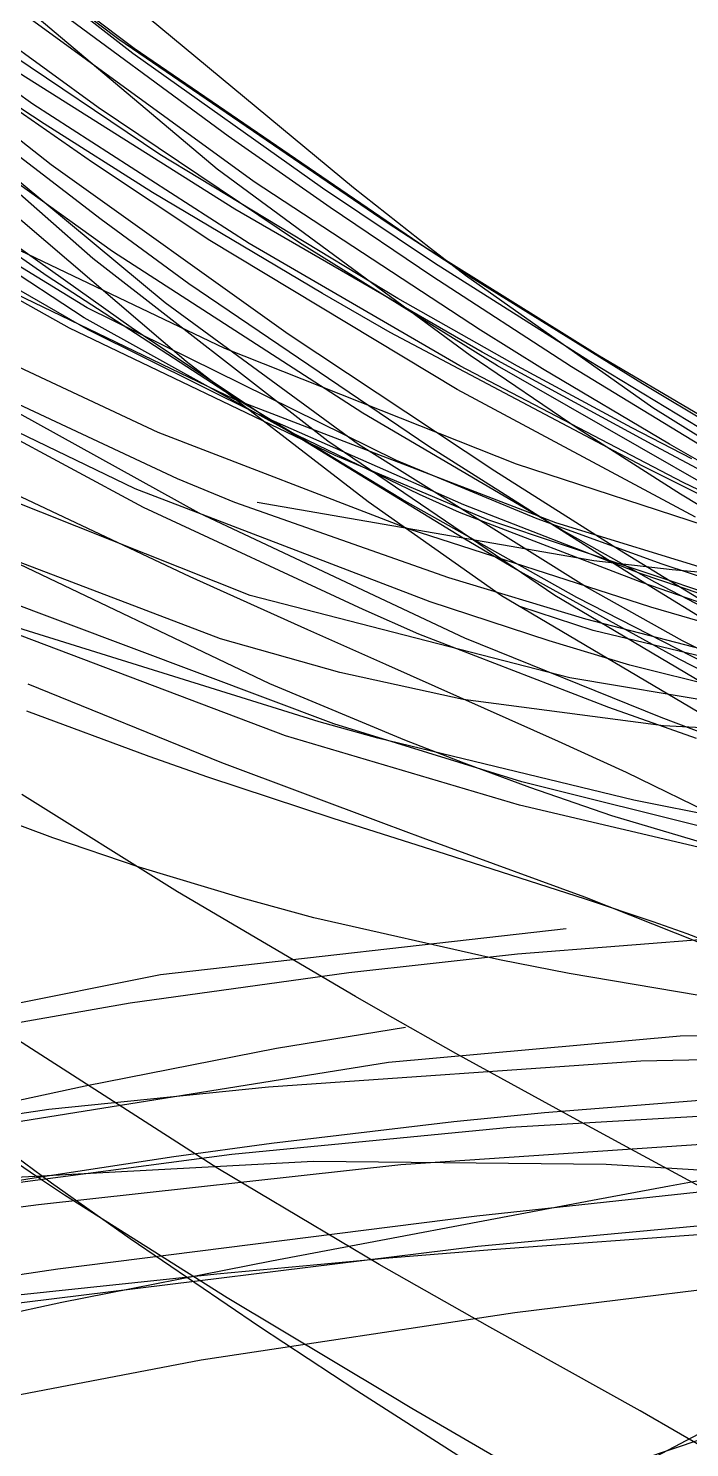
# Model space of a CAD drawing. Header units: metres. Extents: x -233 to 379, y -58 to 1087.
# Drawn here: x 309.38 to 332.49, y 752.67 to 802.29 of the extents above; entities that cross this region are included whole.
import ezdxf

# ---------------------------------------------------------------- set-up
doc = ezdxf.new("R2010")
doc.units = ezdxf.units.M

msp = doc.modelspace()

# ---------------------------------------------------------------- linework, layer by layer
for p, q in [((312.542, 801.908, -1197.043), (302.037, 809.844, -1197.312)), ((316.366, 798.531, -1189.828), (304.091, 807.576, -1186.155)), ((311.818, 799.525, -1201.772), (301.565, 807.016, -1202.668)), ((315.982, 797.371, -1195.167), (305.142, 806.533, -1194.678)), ((310.179, 797.519, -1180.87), (300.219, 805.382, -1178.682)), ((313.028, 801.419, -1191.082), (307.454, 805.763, -1190.361)), ((320.739, 796.716, -1197.319), (311.464, 804.419, -1198.262)), ((317.275, 796.93, -1196.809), (307.122, 804.324, -1197.428)), ((313.981, 797.881, -1184.928), (305.662, 803.474, -1182.079)), ((309.54, 799.647, -1185.226), (304.523, 803.192, -1183.559)), ((316.603, 795.971, -1189.108), (305.007, 803.283, -1185.364)), ((313.084, 801.591, -1197.869), (311.486, 802.796, -1198.026)), ((321.924, 795.494, -1196.852), (312.542, 801.908, -1197.043)), ((311.638, 794.253, -1198.885), (303.268, 801.599, -1198.965)), ((319.656, 796.704, -1192.373), (313.028, 801.419, -1191.082)), ((323.253, 794.634, -1196.952), (313.084, 801.591, -1197.869)), ((309.932, 798.956, -1185.658), (306.836, 800.995, -1184.734)), ((314.159, 792.693, -1201.416), (304.606, 800.649, -1202.235)), ((311.472, 791.759, -1188.669), (297.426, 799.84, -1186.746)), ((311.929, 795.612, -1179.706), (306.419, 799.841, -1178.362)), ((311.619, 797.601, -1186.303), (308.407, 799.838, -1185.805)), ((317.104, 794.772, -1188.199), (309.54, 799.647, -1185.226)), ((318.861, 794.792, -1201.186), (311.818, 799.525, -1201.772)), ((312.325, 794.493, -1184.725), (305.958, 799.056, -1182.729)), ((313.721, 796.558, -1186.913), (309.932, 798.956, -1185.658)), ((319.934, 796.033, -1191.061), (316.366, 798.531, -1189.828)), ((322.289, 792.847, -1188.413), (313.981, 797.881, -1184.928)), ((312.973, 791.832, -1205.741), (305.122, 797.416, -1205.941)), ((318.463, 791.598, -1183.435), (310.179, 797.519, -1180.87)), ((315.726, 794.878, -1187.069), (311.619, 797.601, -1186.303)), ((310.035, 793.63, -1195.91), (305.223, 796.99, -1196.213)), ((324.816, 790.861, -1195.994), (315.982, 797.371, -1195.167)), ((325.185, 791.741, -1196.405), (317.275, 796.93, -1196.809)), ((316.243, 791.097, -1199.957), (304.272, 796.823, -1195.598)), ((311.337, 792.17, -1195.745), (304.574, 796.589, -1192.489)), ((319.663, 793.02, -1189.178), (313.721, 796.558, -1186.913)), ((323.575, 794.083, -1193.343), (319.656, 796.704, -1192.373)), ((323.432, 794.603, -1197.062), (320.739, 796.716, -1197.319)), ((314.901, 790.651, -1200.748), (308.377, 796.217, -1200.801)), ((325.243, 790.978, -1192.548), (316.603, 795.971, -1189.108)), ((323.479, 793.63, -1192.396), (319.934, 796.033, -1191.061)), ((316.596, 789.314, -1203.195), (303.264, 795.746, -1199.074)), ((310.814, 791.812, -1191.216), (303.904, 795.689, -1190.274)), ((314.995, 793.364, -1180.581), (311.929, 795.612, -1179.706)), ((324.926, 793.537, -1196.803), (321.924, 795.494, -1196.852)), ((311.44, 792.527, -1196.633), (307.262, 795.084, -1194.423)), ((313.923, 788.165, -1202.686), (300.176, 794.594, -1198.091)), ((321.066, 788.844, -1188.226), (312.325, 794.493, -1184.725)), ((324.369, 789.674, -1189.257), (315.726, 794.878, -1187.069)), ((324.462, 790.49, -1191.566), (317.104, 794.772, -1188.199)), ((325.782, 790.491, -1200.638), (318.861, 794.792, -1201.186)), ((329.284, 790.873, -1196.466), (323.253, 794.634, -1196.952)), ((324.664, 793.657, -1196.947), (323.432, 794.603, -1197.062)), ((319.847, 787.864, -1198.96), (311.638, 794.253, -1198.885)), ((328.964, 790.675, -1195.014), (323.575, 794.083, -1193.343)), ((316.676, 789.314, -1195.538), (310.035, 793.63, -1195.91)), ((328.361, 790.456, -1194.437), (323.479, 793.63, -1192.396)), ((331.2, 789.023, -1196.415), (324.664, 793.657, -1196.947)), ((330.844, 789.87, -1196.734), (324.926, 793.537, -1196.803)), ((323.375, 787.677, -1183.674), (314.995, 793.364, -1180.581)), ((322.03, 791.662, -1190.153), (319.663, 793.02, -1189.178)), ((314.594, 786.545, -1208.192), (301.605, 792.62, -1201.3)), ((322.244, 787.19, -1203.376), (311.44, 792.527, -1196.633)), ((320.924, 787.741, -1200.847), (314.159, 792.693, -1201.416)), ((326.472, 790.48, -1190.374), (322.289, 792.847, -1188.413)), ((318.422, 788.231, -1199.787), (311.337, 792.17, -1195.745)), ((320.108, 787.361, -1192.876), (310.814, 791.812, -1191.216)), ((317.396, 788.802, -1189.688), (311.472, 791.759, -1188.669)), ((317.74, 788.66, -1205.671), (312.973, 791.832, -1205.741)), ((325.689, 786.812, -1186.27), (318.463, 791.598, -1183.435)), ((330.861, 786.988, -1194.395), (322.03, 791.662, -1190.153)), ((327.352, 790.387, -1196.306), (325.185, 791.741, -1196.405)), ((326.441, 787.055, -1204.206), (316.243, 791.097, -1199.957)), ((331.309, 787.676, -1195.305), (325.243, 790.978, -1192.548)), ((321.26, 785.738, -1200.758), (314.901, 790.651, -1200.748)), ((332.264, 786.412, -1195.625), (324.462, 790.49, -1191.566)), ((328.633, 788.27, -1196.476), (324.816, 790.861, -1195.994)), ((333.218, 786.235, -1200.064), (325.782, 790.491, -1200.638)), ((330.477, 788.332, -1192.405), (326.472, 790.48, -1190.374)), ((336.217, 785.668, -1198.278), (328.361, 790.456, -1194.437)), ((335.309, 786.817, -1197.475), (328.964, 790.675, -1195.014)), ((332.888, 788.753, -1196.2), (329.284, 790.873, -1196.466)), ((313.411, 785.548, -1194.727), (304.815, 790.166, -1195.479)), ((331.788, 787.762, -1196.136), (327.352, 790.387, -1196.306)), ((313.119, 786.192, -1204.857), (305.728, 789.756, -1201.658)), ((315.355, 785.346, -1195.272), (307.409, 789.741, -1195.875)), ((332.698, 785.209, -1192.078), (324.369, 789.674, -1189.257)), ((333.314, 788.384, -1196.714), (330.844, 789.87, -1196.734)), ((327.813, 785.004, -1207.116), (316.596, 789.314, -1203.195)), ((322.447, 785.825, -1195.256), (316.676, 789.314, -1195.538)), ((339.608, 783.803, -1195.919), (331.2, 789.023, -1196.415)), ((324.597, 785.636, -1191.189), (317.396, 788.802, -1189.688)), ((324.574, 784.468, -1205.662), (317.74, 788.66, -1205.671)), ((328.01, 784.76, -1191.56), (321.066, 788.844, -1188.226)), ((322.687, 784.789, -1205.967), (313.923, 788.165, -1202.686)), ((323.056, 785.996, -1202.735), (318.422, 788.231, -1199.787)), ((332.171, 786.014, -1197.018), (328.633, 788.27, -1196.476)), ((332.565, 787.25, -1193.514), (330.477, 788.332, -1192.405)), ((327.781, 782.471, -1199.235), (319.847, 787.864, -1198.96)), ((328.893, 782.76, -1200.229), (320.924, 787.741, -1200.847)), ((330.774, 782.993, -1187.106), (323.375, 787.677, -1183.674)), ((333.101, 786.725, -1196.164), (331.309, 787.676, -1195.305)), ((333.339, 786.874, -1196.083), (331.788, 787.762, -1196.136)), ((325.44, 785.108, -1194.015), (320.108, 787.361, -1192.876)), ((327.165, 785.148, -1206.738), (322.244, 787.19, -1203.376)), ((337.982, 783.288, -1209.474), (326.441, 787.055, -1204.206)), ((334.307, 785.259, -1196.208), (330.861, 786.988, -1194.395)), ((315.039, 783.123, -1185.511), (307.786, 786.537, -1186.459)), ((316.602, 785.713, -1209.307), (314.594, 786.545, -1208.192)), ((330.039, 784.054, -1188.234), (325.689, 786.812, -1186.27)), ((323.422, 782.241, -1209.918), (313.119, 786.192, -1204.857)), ((324.449, 785.367, -1203.659), (323.056, 785.996, -1202.735)), ((334.112, 784.827, -1197.351), (332.171, 786.014, -1197.018)), ((337.917, 783.699, -1198.821), (332.264, 786.412, -1195.625)), ((317.138, 782.471, -1218.444), (308.615, 785.859, -1214.158)), ((321.078, 781.971, -1194.164), (313.411, 785.548, -1194.727)), ((324.077, 783.083, -1213.638), (316.602, 785.713, -1209.307)), ((329.145, 783.675, -1222.207), (317.38, 785.713, -1216.462)), ((325.915, 782.452, -1200.812), (321.26, 785.738, -1200.758)), ((328.552, 782.399, -1194.999), (322.447, 785.825, -1195.256)), ((330.767, 783.238, -1192.719), (324.597, 785.636, -1191.189)), ((316.101, 780.954, -1220.547), (304.617, 785.317, -1214.813)), ((317.82, 779.376, -1195.021), (305.593, 785.208, -1192.089)), ((324.632, 780.974, -1194.606), (315.355, 785.346, -1195.272)), ((330.82, 782.916, -1208.233), (324.449, 785.367, -1203.659)), ((338.136, 780.85, -1197.666), (325.44, 785.108, -1194.015)), ((331.533, 783.559, -1209.872), (327.165, 785.148, -1206.738)), ((338.767, 781.653, -1211.228), (327.813, 785.004, -1207.116)), ((331.131, 782.058, -1209.352), (322.687, 784.789, -1205.967)), ((331.279, 782.936, -1193.275), (328.01, 784.76, -1191.56)), ((326.451, 783.365, -1205.672), (324.574, 784.468, -1205.662)), ((337.086, 779.728, -1191.942), (330.039, 784.054, -1188.234)), ((331.885, 783.363, -1223.581), (329.145, 783.675, -1222.207)), ((334.55, 782.563, -1212.094), (331.533, 783.559, -1209.872)), ((318.363, 777.556, -1201.373), (303.719, 783.098, -1197.53)), ((319.144, 781.27, -1185.029), (315.039, 783.123, -1185.511)), ((328.864, 781.64, -1216.487), (324.077, 783.083, -1213.638)), ((332.126, 780.243, -1205.757), (326.451, 783.365, -1205.672)), ((337.249, 781.021, -1194.632), (330.767, 783.238, -1192.719)), ((333.793, 783.193, -1224.546), (331.885, 783.363, -1223.581)), ((332.239, 780.882, -1199.988), (328.893, 782.76, -1200.229)), ((333.861, 781.095, -1188.705), (330.774, 782.993, -1187.106)), ((333.353, 782.049, -1210.135), (330.82, 782.916, -1208.233)), ((338.259, 779.278, -1197.329), (331.279, 782.936, -1193.275)), ((320.055, 777.976, -1200.603), (308.213, 782.425, -1197.54)), ((328.307, 779.59, -1224.113), (317.138, 782.471, -1218.444)), ((327.581, 780.877, -1212.098), (323.422, 782.241, -1209.918)), ((335.621, 776.709, -1201.156), (325.915, 782.452, -1200.812)), ((329.116, 781.239, -1218.674), (326.559, 782.082, -1217.472)), ((334.257, 778.62, -1199.636), (327.781, 782.471, -1199.235)), ((336.806, 778.162, -1194.694), (328.552, 782.399, -1194.999)), ((335.246, 780.868, -1211.052), (331.131, 782.058, -1209.352)), ((319.546, 778.048, -1201.115), (307.105, 781.931, -1197.698)), ((323.03, 781.12, -1194.034), (321.078, 781.971, -1194.164)), ((334.28, 780.228, -1219.749), (328.864, 781.64, -1216.487)), ((321.88, 780.056, -1184.728), (319.144, 781.27, -1185.029)), ((329.669, 778.548, -1193.66), (323.03, 781.12, -1194.034)), ((335.635, 779.685, -1221.884), (329.116, 781.239, -1218.674)), ((320.262, 779.772, -1222.684), (316.101, 780.954, -1220.547)), ((331.492, 778.206, -1194.116), (324.632, 780.974, -1194.606)), ((330.406, 780.034, -1213.626), (327.581, 780.877, -1212.098)), ((337.084, 778.471, -1199.674), (332.239, 780.882, -1199.988)), ((327.907, 777.365, -1184.108), (321.88, 780.056, -1184.728)), ((337.491, 778.263, -1217.643), (330.406, 780.034, -1213.626)), ((335.592, 778.441, -1205.832), (332.126, 780.243, -1205.757)), ((324.573, 778.834, -1224.928), (320.262, 779.772, -1222.684)), ((335.208, 778.425, -1227.495), (328.307, 779.59, -1224.113)), ((316.147, 776.616, -1189.04), (309.377, 779.366, -1189.907)), ((322.541, 777.414, -1196.326), (317.82, 779.376, -1195.021)), ((331.577, 777.915, -1228.582), (324.573, 778.834, -1224.928)), ((332.728, 777.469, -1193.511), (329.669, 778.548, -1193.66)), ((313.599, 776.838, -1188.279), (309.324, 778.418, -1188.849)), ((321.59, 777.473, -1201.713), (319.546, 778.048, -1201.115)), ((333.064, 777.612, -1194.002), (331.492, 778.206, -1194.116)), ((326.542, 775.133, -1203.719), (318.363, 777.556, -1201.373)), ((326.628, 775.947, -1202.435), (320.055, 777.976, -1200.603)), ((339.286, 777.503, -1232.455), (331.577, 777.915, -1228.582)), ((330.539, 775.316, -1204.596), (321.59, 777.473, -1201.713)), ((324.608, 776.606, -1196.932), (322.541, 777.414, -1196.326)), ((330.289, 776.274, -1183.862), (327.907, 777.365, -1184.108)), ((315.654, 776.115, -1188.019), (313.599, 776.838, -1188.279)), ((321.799, 774.49, -1188.366), (316.147, 776.616, -1189.04)), ((326.912, 775.752, -1197.64), (324.608, 776.606, -1196.932)), ((320.032, 774.667, -1187.501), (315.654, 776.115, -1188.019)), ((333.93, 774.502, -1183.449), (330.289, 776.274, -1183.862)), ((310.241, 773.989, -1188.082), (305.656, 775.715, -1188.799)), ((335.149, 773.83, -1204.994), (326.628, 775.947, -1202.435)), ((329.777, 774.757, -1198.572), (326.912, 775.752, -1197.64)), ((314.594, 772.109, -1189.075), (309.156, 775.514, -1189.717)), ((335.024, 773.147, -1206.339), (326.542, 775.133, -1203.719)), ((339.711, 773.482, -1207.914), (330.539, 775.316, -1204.596)), ((323.958, 773.419, -1187.05), (320.032, 774.667, -1187.501)), ((337.475, 772.479, -1201.438), (329.777, 774.757, -1198.572)), ((323.182, 773.981, -1188.203), (321.799, 774.49, -1188.366)), ((313.26, 772.965, -1187.64), (310.241, 773.989, -1188.082)), ((328.831, 771.914, -1187.506), (323.182, 773.981, -1188.203)), ((328.849, 771.849, -1186.442), (323.958, 773.419, -1187.05)), ((316.849, 771.879, -1187.153), (313.26, 772.965, -1187.64)), ((320.81, 768.446, -1188.391), (314.594, 772.109, -1189.075)), ((319.356, 771.191, -1186.834), (316.849, 771.879, -1187.153)), ((334.229, 769.774, -1186.658), (328.831, 771.914, -1187.506)), ((331.212, 771.054, -1186.108), (328.849, 771.849, -1186.442)), ((325.852, 769.727, -1186.1), (319.356, 771.191, -1186.834)), ((314, 769.216, -1188.06), (328.178, 770.825, -1198.645)), ((326.475, 769.943, -1180.154), (338.468, 770.887, -1190.213)), ((332.408, 770.635, -1185.922), (331.212, 771.054, -1186.108)), ((335.271, 769.52, -1185.363), (332.408, 770.635, -1185.922)), ((320.584, 769.289, -1175.443), (326.475, 769.943, -1180.154)), ((328.284, 769.246, -1185.842), (325.852, 769.727, -1186.1)), ((299.505, 766.323, -1177.227), (314, 769.216, -1188.06)), ((312.935, 768.227, -1169.536), (320.584, 769.289, -1175.443)), ((334.004, 768.28, -1185.24), (328.284, 769.246, -1185.842)), ((301.355, 766.172, -1160.935), (312.935, 768.227, -1169.536)), ((321.768, 767.894, -1188.288), (320.81, 768.446, -1188.391)), ((324.325, 766.45, -1188.02), (321.768, 767.894, -1188.288)), ((315.999, 762.438, -1182.503), (308.55, 767.222, -1183.4)), ((318.051, 766.64, -1183.838), (322.561, 767.371, -1187.086)), ((332.165, 767.074, -1188.005), (344.494, 767.248, -1196.831)), ((311.363, 765.321, -1179.036), (318.051, 766.64, -1183.838)), ((321.963, 766.152, -1181.053), (332.165, 767.074, -1188.005)), ((310.195, 761.922, -1184.771), (304.287, 766.271, -1184.769)), ((308.538, 763.991, -1171.928), (321.963, 766.152, -1181.053)), ((317.776, 765.284, -1187.457), (330.784, 766.194, -1196.913)), ((328.552, 764.131, -1187.588), (324.325, 766.45, -1188.02)), ((330.784, 766.194, -1196.913), (343.84, 766.467, -1206.772)), ((309.667, 762.15, -1186.909), (304.423, 765.73, -1187.141)), ((308.618, 764.724, -1177.062), (311.363, 765.321, -1179.036)), ((310.092, 764.508, -1181.927), (317.776, 765.284, -1187.457)), ((327.422, 764.388, -1187.331), (334.651, 764.97, -1192.027)), ((293.408, 761.978, -1169.898), (310.092, 764.508, -1181.927)), ((324.253, 764.077, -1185.281), (327.422, 764.388, -1187.331)), ((326.224, 763.879, -1192.679), (338.488, 764.596, -1202.395)), ((316.497, 762.937, -1185.294), (326.224, 763.879, -1192.679)), ((317.881, 763.313, -1181.143), (324.253, 764.077, -1185.281)), ((330.158, 763.262, -1187.424), (328.552, 764.131, -1187.588)), ((314.464, 762.851, -1178.906), (317.881, 763.313, -1181.143)), ((322.397, 762.576, -1190.374), (333.07, 763.3, -1198.867)), ((335.73, 760.247, -1186.794), (330.158, 763.262, -1187.424)), ((305.375, 761.936, -1173.369), (319.341, 762.686, -1183.363)), ((306.316, 761.589, -1177.759), (316.497, 762.937, -1185.294)), ((309.439, 762.086, -1175.575), (314.464, 762.851, -1178.906)), ((319.341, 762.686, -1183.363), (329.575, 762.58, -1190.565)), ((309.74, 761.174, -1180.698), (322.397, 762.576, -1190.374)), ((321.638, 759.081, -1181.973), (315.999, 762.438, -1182.503)), ((329.575, 762.58, -1190.565), (335.316, 762.228, -1194.643)), ((331.785, 761.821, -1183.005), (333.871, 762.207, -1184.738)), ((307.25, 761.731, -1174.111), (309.439, 762.086, -1175.575)), ((310.64, 761.502, -1186.873), (309.667, 762.15, -1186.909)), ((312.943, 759.973, -1184.816), (310.195, 761.922, -1184.771)), ((325.053, 760.781, -1192.212), (337.618, 762.142, -1202.461)), ((329.097, 761.326, -1180.794), (331.785, 761.821, -1183.005)), ((306.431, 760.743, -1178.202), (309.74, 761.174, -1180.698)), ((316.328, 757.906, -1186.747), (310.64, 761.502, -1186.873)), ((317.877, 759.206, -1171.791), (329.097, 761.326, -1180.794)), ((310.412, 758.922, -1180.716), (325.053, 760.781, -1192.212)), ((325.09, 759.718, -1190.245), (333.262, 760.473, -1196.756)), ((325.583, 759.6, -1189.994), (335.914, 760.354, -1198.687)), ((307.159, 757.507, -1176.465), (325.09, 759.718, -1190.245)), ((317.462, 756.896, -1184.969), (312.943, 759.973, -1184.816)), ((310.552, 757.754, -1166.015), (317.877, 759.206, -1171.791)), ((315.973, 758.751, -1182.224), (321.979, 759.304, -1187.04)), ((321.979, 759.304, -1187.04), (325.583, 759.6, -1189.994)), ((299.936, 757.37, -1172.654), (310.412, 758.922, -1180.716)), ((308.584, 757.965, -1176.427), (315.973, 758.751, -1182.224)), ((325.507, 756.885, -1181.675), (321.638, 759.081, -1181.973)), ((326.381, 757.394, -1176.544), (339.108, 758.959, -1187.517)), ((300.4, 755.575, -1158.128), (310.552, 757.754, -1166.015)), ((321.988, 754.518, -1186.686), (316.328, 757.906, -1186.747)), ((315.421, 755.749, -1167.289), (326.381, 757.394, -1176.544)), ((320.865, 754.655, -1185.131), (317.462, 756.896, -1184.969)), ((330.768, 753.966, -1181.306), (325.507, 756.885, -1181.675)), ((299.761, 752.748, -1154.359), (315.421, 755.749, -1167.289)), ((325.552, 751.658, -1185.397), (320.865, 754.655, -1185.131)), ((322.788, 754.046, -1186.679), (321.988, 754.518, -1186.686)), ((327.107, 751.533, -1186.612), (322.788, 754.046, -1186.679)), ((334.803, 751.608, -1180.91), (330.768, 753.966, -1181.306)), ((325.596, 750.518, -1170.701), (332.9, 752.973, -1179.636)), ((326.669, 749.918, -1157.621), (332.81, 753.16, -1164.602))]:
    msp.add_line(p, q)

doc.saveas('drawing.dxf')
